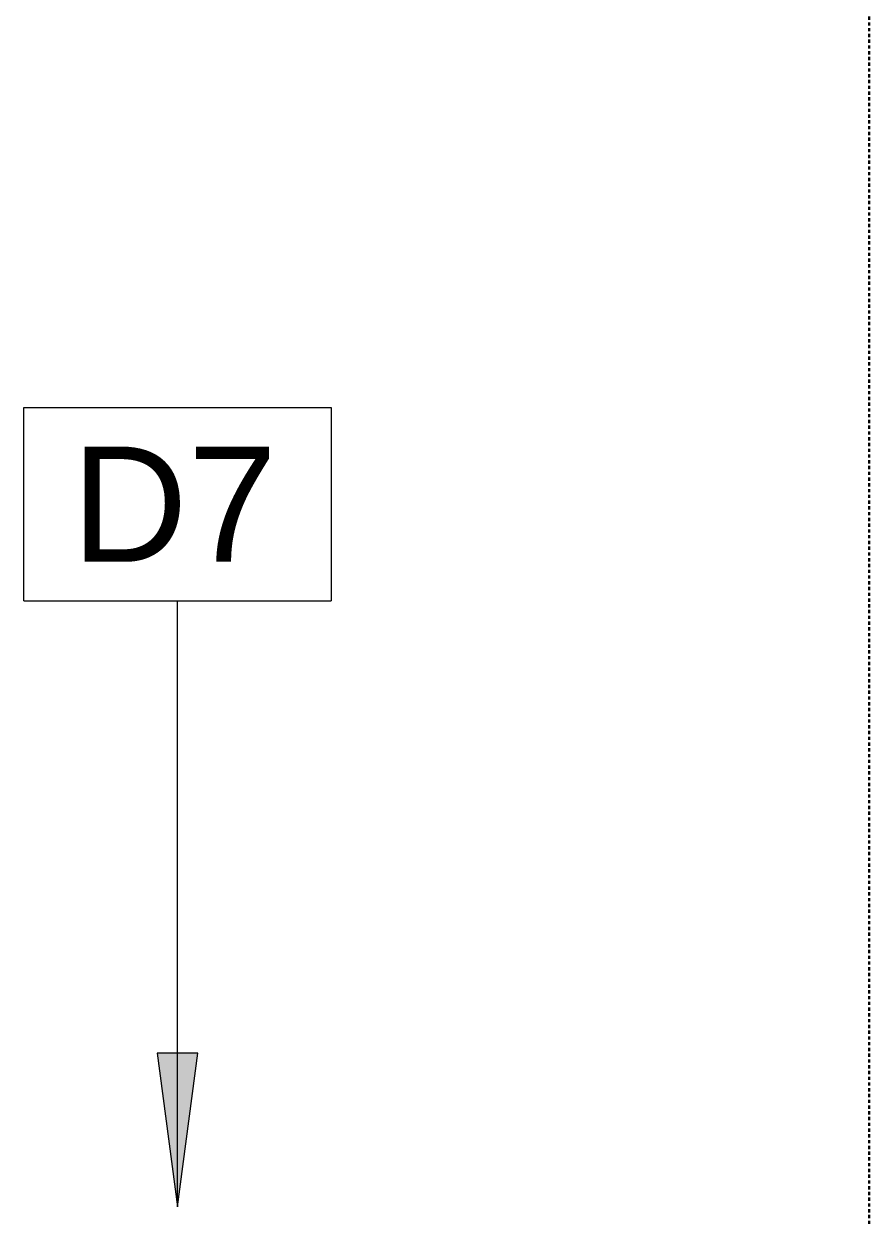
# Model space of a CAD drawing. Header units: inches. Extents: x -1176 to 1551, y -3558 to 978.
# Drawn here: x 766.27 to 799.28, y 125.43 to 171.95 of the extents above; entities that cross this region are included whole.
import ezdxf

# ---------------------------------------------------------------- set-up
doc = ezdxf.new("R2010")
doc.units = ezdxf.units.IN
doc.header["$MEASUREMENT"] = 0
doc.linetypes.add('Demolished', pattern=[0.1875, 0.125, -0.0625])
doc.layers.add('A-ANNO-KEYN', color=231, linetype='Continuous', lineweight=9)
doc.layers.add('I-WALL', color=2, linetype='Continuous', lineweight=18)
doc.styles.add('Arial', font='arial.ttf', dxfattribs={"height": 4.5})

# ---------------------------------------------------------------- blocks, each defined once
blk = doc.blocks.new('Keynote Tag - Keynote Number - Boxed-135510-1st Floor Demo')
at = {"layer": 'A-ANNO-KEYN'}
for p, q in [((-0.125, -0.07924), (-0.125, 0.07812)), ((-0.125, 0.07812), (0.125, 0.07812)), ((0.125, 0.07812), (0.125, -0.07924)), ((-0.125, -0.07924), (0.125, -0.07924))]:
    blk.add_line(p, q, dxfattribs=at)

msp = doc.modelspace()

# ---------------------------------------------------------------- hatches: boundary and pattern name
at = {"layer": 'A-ANNO-KEYN'}
msp.add_hatch(color=256, dxfattribs=at).paths.add_polyline_path([(772.267, 125.747), (773.057, 131.747), (771.477, 131.747)], flags=0)

# ---------------------------------------------------------------- linework, layer by layer
for p, q in [((772.267, 125.747), (772.267, 149.412)), ((773.057, 131.747), (771.477, 131.747)), ((771.477, 131.747), (772.267, 125.747)), ((772.267, 125.747), (773.057, 131.747))]:
    msp.add_line(p, q, dxfattribs=at)
at = {"layer": 'I-WALL', "color": 10, "linetype": 'Demolished', "lineweight": 30}
msp.add_line((799.276, 356.509), (799.276, 119.716), dxfattribs=at)

# ---------------------------------------------------------------- block references
at = {"layer": 'A-ANNO-KEYN', "xscale": 47.99999999999997, "yscale": 47.99999999999997, "zscale": 47.99999999999997}
msp.add_blockref('Keynote Tag - Keynote Number - Boxed-135510-1st Floor Demo', (772.267, 153.216), dxfattribs=at)

# ---------------------------------------------------------------- texts
at = {"layer": 'A-ANNO-KEYN', "insert": (768.124, 155.442), "char_height": 4.5, "width": 9.8475, "attachment_point": 1, "style": 'Arial'}
msp.add_mtext('D7', dxfattribs=at)

doc.saveas('drawing.dxf')
